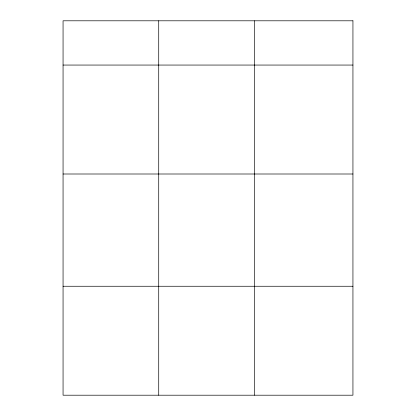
<?xml version="1.0" encoding="UTF-8"?>
<svg xmlns="http://www.w3.org/2000/svg" width="416" height="416" viewBox="0 0 416 416"><rect width="100%" height="100%" fill="white"/><g stroke="black" fill="none" stroke-linecap="round" stroke-linejoin="round"><path stroke-width="0.62" d="M63.06 65.057L352.94 65.057M63.06 174.002L352.94 174.002M63.06 286.255L352.94 286.255M254.379 20.8L254.379 395.2M158.72 20.8L158.72 395.2M352.94 20.8L63.06 20.8L63.06 395.2L352.94 395.2L352.94 20.8"/></g></svg>
